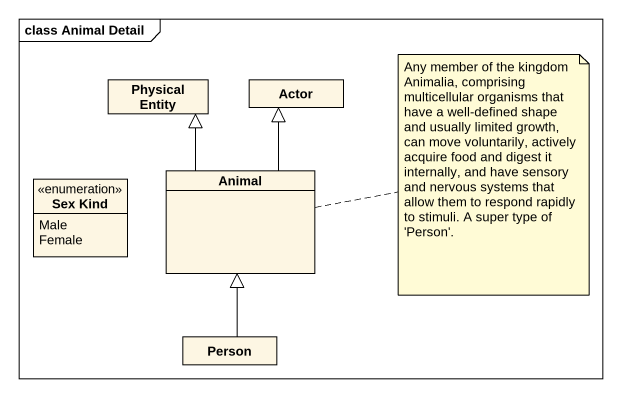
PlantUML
@startuml
mainframe class Animal Detail
hide circle
hide empty members
class "Physical Entity" as Physical_Entity
class "Actor" as Actor_
enum "Sex Kind" as Sex_Kind {
  Male
  Female
}
class Animal
class "Person" as Person_
Animal -up-|> Physical_Entity
Animal -up-|> Actor_
Person_ -up-|> Animal
note right of Animal : Any member of the kingdom Animalia, comprising multicellular organisms that have a well-defined shape and usually limited growth, can move voluntarily, actively acquire food and digest it internally, and have sensory and nervous systems that allow them to respond rapidly to stimuli. A super type of 'Person'.
@enduml
